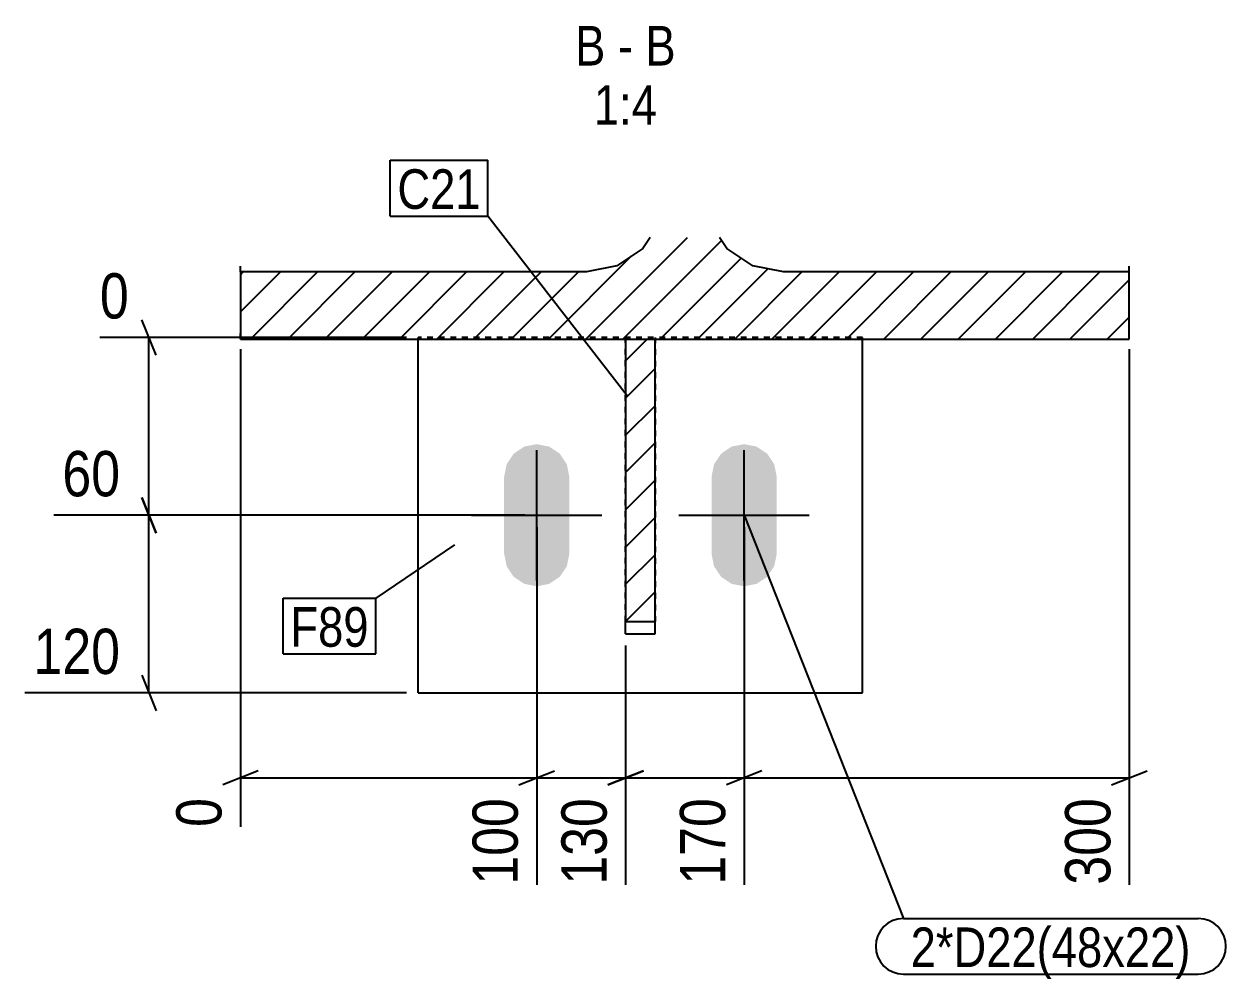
# Model space of a CAD drawing. Header units: millimetres. Extents: x 9 to 73973, y 6 to 4893.
# Drawn here: x 26799.4 to 27205.1, y 8 to 330.3 of the extents above; entities that cross this region are included whole.
import ezdxf

# ---------------------------------------------------------------- set-up
doc = ezdxf.new("R2010")
doc.units = ezdxf.units.MM
doc.linetypes.add('DXK_LINE_DOT2', pattern=[3.9198, 1.9599, -1.9599])
for name, color, linetype in [('MÅLSÆTNING', 7, 'Continuous'), ('STÅL', 7, 'Continuous'), ('TEKST', 7, 'Continuous')]:
    doc.layers.add(name, color=color, linetype=linetype)
doc.styles.add('Arial Narrow', font='ARIALN.TTF', dxfattribs={"height": 0.2})

msp = doc.modelspace()

# ---------------------------------------------------------------- hatches: boundary and pattern name
at = {"layer": 'STÅL', "linetype": 'Continuous'}
h = msp.add_hatch(dxfattribs=at)
h.set_pattern_fill('', scale=2.8, style=0, pattern_type=0)
h.set_pattern_definition([(45, (27010.713, 258.295), (-6.2862, 6.2862), [])])
h.paths.add_polyline_path([(27034.12, 258.29), (27010.71, 258.29), (27008.26, 254.6), (26999.5, 248.7), (26989.17, 246.63), (26872.42, 246.63), (26872.42, 223.96), (27172.42, 223.96), (27172.42, 246.63), (27055.67, 246.63), (27045.34, 248.7), (27036.58, 254.6)])
h = msp.add_hatch(dxfattribs=at)
h.set_pattern_fill('', scale=2.8, style=0, pattern_type=0)
h.set_pattern_definition([(45, (27002.418, 128.634), (-6.2862, 6.2862), [])])
h.paths.add_polyline_path([(27002.42, 223.96), (27002.42, 128.63), (27012.42, 128.63), (27012.42, 223.96)])
for points in [[(26976.63, 187.69), (26972.42, 188.52), (26968.21, 187.69), (26964.64, 185.3), (26962.26, 181.73), (26961.42, 177.52), (26961.42, 151.52), (26962.26, 147.31), (26964.64, 143.74), (26968.21, 141.36), (26972.42, 140.52), (26976.63, 141.36), (26980.2, 143.74), (26982.58, 147.31), (26983.42, 151.52), (26983.42, 177.52), (26982.58, 181.73), (26980.2, 185.3)], [(27046.63, 187.69), (27042.42, 188.52), (27038.21, 187.69), (27034.64, 185.3), (27032.26, 181.73), (27031.42, 177.52), (27031.42, 151.52), (27032.26, 147.31), (27034.64, 143.74), (27038.21, 141.36), (27042.42, 140.52), (27046.63, 141.36), (27050.2, 143.74), (27052.58, 147.31), (27053.42, 151.52), (27053.42, 177.52), (27052.58, 181.73), (27050.2, 185.3)]]:
    msp.add_hatch(color=96, dxfattribs=at).paths.add_polyline_path(points)

# ---------------------------------------------------------------- linework, layer by layer
at = {"layer": 'MÅLSÆTNING', "color": 7, "linetype": 'Continuous'}
for p, q in [((26843.93, 218.53), (26839.13, 230.53)), ((26928.42, 224.53), (26824.98, 224.53)), ((26841.53, 164.52), (26841.53, 224.53)), ((26872.42, 220.53), (26872.42, 59.31)), ((27172.42, 220.53), (27172.42, 39.81)), ((26839.13, 170.52), (26843.93, 158.52)), ((26843.93, 158.52), (26839.13, 170.52)), ((26968.42, 164.52), (26809.4, 164.52)), ((26968.42, 164.52), (26809.4, 164.52)), ((26841.53, 104.53), (26841.53, 164.52)), ((26972.42, 160.52), (26972.42, 39.81)), ((26972.42, 160.52), (26972.42, 39.81)), ((27042.42, 160.52), (27042.42, 39.81)), ((27042.42, 160.52), (27042.42, 39.81)), ((27002.42, 120.53), (27002.42, 39.81)), ((27002.42, 120.53), (27002.42, 39.81)), ((26839.13, 110.53), (26843.93, 98.53)), ((26928.42, 104.53), (26799.65, 104.53)), ((26878.42, 78.26), (26866.42, 73.46)), ((26966.42, 73.46), (26978.42, 78.26)), ((26996.42, 73.46), (27008.42, 78.26)), ((27008.42, 78.26), (26996.42, 73.46)), ((27048.42, 78.26), (27036.42, 73.46)), ((27048.42, 78.26), (27036.42, 73.46)), ((27166.42, 73.46), (27178.42, 78.26)), ((26872.42, 75.86), (26972.42, 75.86)), ((26972.42, 75.86), (27002.42, 75.86)), ((27002.42, 75.86), (27042.42, 75.86)), ((27042.42, 75.86), (27172.42, 75.86))]:
    msp.add_line(p, q, dxfattribs=at)
at = {"layer": 'STÅL', "color": 2, "linetype": 'Continuous'}
for p, q in [((27010.71, 258.29), (27008.26, 254.6)), ((27036.58, 254.6), (27034.12, 258.29)), ((27008.26, 254.6), (26999.5, 248.7)), ((27045.34, 248.7), (27036.58, 254.6)), ((26872.42, 246.63), (26872.42, 248.55)), ((26999.5, 248.7), (26989.17, 246.63)), ((27055.67, 246.63), (27045.34, 248.7)), ((27172.42, 246.63), (27172.42, 248.55)), ((26989.17, 246.63), (26872.42, 246.63)), ((26872.42, 246.63), (26872.42, 223.96)), ((27172.42, 246.63), (27055.67, 246.63)), ((27172.42, 223.96), (27172.42, 246.63)), ((26872.42, 223.96), (27172.42, 223.96)), ((26932.42, 104.53), (26932.42, 223.96)), ((27002.42, 223.96), (27002.42, 128.63)), ((27002.42, 223.96), (27012.42, 223.96)), ((27012.42, 128.63), (27012.42, 223.96)), ((27082.42, 104.53), (27082.42, 223.96)), ((27002.42, 124.53), (27002.42, 128.63)), ((27002.42, 128.63), (27012.42, 128.63)), ((27012.42, 124.53), (27012.42, 128.63)), ((27002.42, 124.53), (27012.42, 124.53)), ((26932.42, 104.53), (27082.42, 104.53))]:
    msp.add_line(p, q, dxfattribs=at)
at = {"layer": 'STÅL', "color": 7, "linetype": 'DXK_LINE_DOT2'}
for p, q in [((26872.42, 223.96), (26872.42, 225.88)), ((27082.42, 224.53), (26932.42, 224.53)), ((26932.42, 223.96), (26932.42, 224.53)), ((27002.42, 128.63), (27002.42, 224.53)), ((27012.42, 224.53), (27012.42, 128.63)), ((27082.42, 223.96), (27082.42, 224.53)), ((27172.42, 223.96), (27172.42, 225.88))]:
    msp.add_line(p, q, dxfattribs=at)
at = {"layer": 'STÅL', "color": 96, "linetype": 'Continuous'}
for p, q in [((26972.42, 142.52), (26972.42, 186.52)), ((27042.42, 142.52), (27042.42, 186.52)), ((26950.42, 164.52), (26994.42, 164.52)), ((27020.42, 164.52), (27064.42, 164.52))]:
    msp.add_line(p, q, dxfattribs=at)
at = {"layer": 'TEKST', "color": 7, "linetype": 'Continuous'}
for p, q in [((26922.99, 284.33), (26955.93, 284.33)), ((26922.99, 265.53), (26922.99, 284.33)), ((26955.93, 265.53), (26955.93, 284.33)), ((26922.99, 265.53), (26955.93, 265.53)), ((27002.91, 204.77), (26955.93, 265.53)), ((27042.42, 164.52), (27096.23, 28.4)), ((26944.7, 154.48), (26918.1, 136.54)), ((26886.87, 136.54), (26918.1, 136.54)), ((26886.87, 117.74), (26886.87, 136.54)), ((26918.1, 117.74), (26918.1, 136.54)), ((26886.87, 117.74), (26918.1, 117.74)), ((27096.23, 28.4), (27195.65, 28.4)), ((27096.23, 9.6), (27195.65, 9.6))]:
    msp.add_line(p, q, dxfattribs=at)
for centre, start, end in [((27096.23, 19), 90, 270), ((27195.65, 19), 270, 90)]:
    msp.add_arc(centre, 9.4, start, end, dxfattribs=at)

# ---------------------------------------------------------------- wipeouts: each hides what was drawn before it
at = {"color": 0, "linetype": 'Continuous'}
for points, layer in [([(26835.01, 167.72), (26835.01, 190.12), (26809.11, 190.12), (26809.11, 167.72)], 'MÅLSÆTNING'), ([(26835.01, 107.73), (26835.01, 130.13), (26799.36, 130.13), (26799.36, 107.73)], 'MÅLSÆTNING'), ([(26995.59, 316.33), (26995.59, 330.33), (26985.37, 330.33), (26985.37, 316.33)], 'TEKST'), ([(27004.89, 316.33), (27004.89, 330.33), (26999.79, 330.33), (26999.79, 316.33)], 'TEKST'), ([(27019.32, 316.33), (27019.32, 330.33), (27009.09, 330.33), (27009.09, 316.33)], 'TEKST'), ([(27013.01, 296.33), (27013.01, 310.33), (26991.68, 310.33), (26991.68, 296.33)], 'TEKST')]:
    msp.add_wipeout(points, dxfattribs=at).dxf.layer = layer
at = {"color": 0}
for points in [[(26953.53, 267.93), (26953.53, 281.93), (26925.39, 281.93), (26925.39, 267.93)], [(26915.7, 120.14), (26915.7, 134.14), (26889.27, 134.14), (26889.27, 120.14)], [(27193.25, 12), (27193.25, 26), (27098.63, 26), (27098.63, 12)]]:
    msp.add_wipeout(points, dxfattribs=at).dxf.layer = 'TEKST'

# ---------------------------------------------------------------- next in the draw order: texts
at = {"layer": 'MÅLSÆTNING', "color": 3, "linetype": 'Continuous', "style": 'Arial Narrow'}
for s, p in [('60', (26812.31, 170.92)), ('120', (26802.56, 110.93))]:
    msp.add_text(s, height=15.271, dxfattribs=at).set_placement(p)
at = {"layer": 'TEKST', "color": 3, "linetype": 'Continuous', "style": 'Arial Narrow'}
for s, height, p in [('B', 13.36, (26985.37, 316.33)), ('B', 13.36, (27009.09, 316.33)), ('-', 13.36, (26999.79, 316.33)), ('1:4', 13.362, (26991.68, 296.33))]:
    msp.add_text(s, height=height, dxfattribs=at).set_placement(p)

# ---------------------------------------------------------------- next in the draw order: wipeouts: each hides what was drawn before it
at = {"color": 0, "linetype": 'Continuous'}
for points in [[(26837.93, 227.73), (26837.93, 250.13), (26821.78, 250.13), (26821.78, 227.73)], [(26869.22, 72.26), (26846.82, 72.26), (26846.82, 56.11), (26869.22, 56.11)], [(26969.22, 72.26), (26946.82, 72.26), (26946.82, 36.61), (26969.22, 36.61)], [(27039.22, 72.26), (27016.82, 72.26), (27016.82, 36.61), (27039.22, 36.61)], [(27169.22, 72.26), (27146.82, 72.26), (27146.82, 36.61), (27169.22, 36.61)]]:
    msp.add_wipeout(points, dxfattribs=at).dxf.layer = 'MÅLSÆTNING'
at = {"color": 0}
for points in [[(26953.53, 267.93), (26953.53, 281.93), (26925.39, 281.93), (26925.39, 267.93)], [(26915.7, 120.14), (26915.7, 134.14), (26889.27, 134.14), (26889.27, 120.14)], [(27193.25, 12), (27193.25, 26), (27098.63, 26), (27098.63, 12)]]:
    msp.add_wipeout(points, dxfattribs=at).dxf.layer = 'TEKST'

# ---------------------------------------------------------------- next in the draw order: linework, layer by layer
at = {"layer": 'MÅLSÆTNING', "color": 7, "linetype": 'Continuous'}
msp.add_line((26966.42, 73.46), (26978.42, 78.26), dxfattribs=at)

# ---------------------------------------------------------------- next in the draw order: texts
at = {"layer": 'MÅLSÆTNING', "color": 3, "linetype": 'Continuous', "style": 'Arial Narrow'}
msp.add_text('0', height=15.27, dxfattribs=at).set_placement((26824.98, 230.93))
for s, height, p in [('0', 15.27, (26866.02, 59.31)), ('100', 15.271, (26966.02, 39.81)), ('170', 15.271, (27036.02, 39.81)), ('300', 15.271, (27166.02, 39.81))]:
    msp.add_text(s, height=height, rotation=90.0002, dxfattribs=at).set_placement(p)
at = {"layer": 'TEKST', "color": 3, "style": 'Arial Narrow'}
for s, p in [('C21', (26925.39, 267.93)), ('F89', (26889.27, 120.14)), ('2*D22(48x22)', (27098.63, 12))]:
    msp.add_text(s, height=13.362, dxfattribs=at).set_placement(p)

# ---------------------------------------------------------------- next in the draw order: wipeouts: each hides what was drawn before it
at = {"color": 0, "linetype": 'Continuous'}
msp.add_wipeout([(26999.22, 72.26), (26976.82, 72.26), (26976.82, 36.61), (26999.22, 36.61)], dxfattribs=at).dxf.layer = 'MÅLSÆTNING'

# ---------------------------------------------------------------- next in the draw order: texts
at = {"layer": 'MÅLSÆTNING', "color": 3, "linetype": 'Continuous', "style": 'Arial Narrow'}
msp.add_text('130', height=15.271, rotation=90.0002, dxfattribs=at).set_placement((26996.02, 39.81))

doc.saveas('drawing.dxf')
